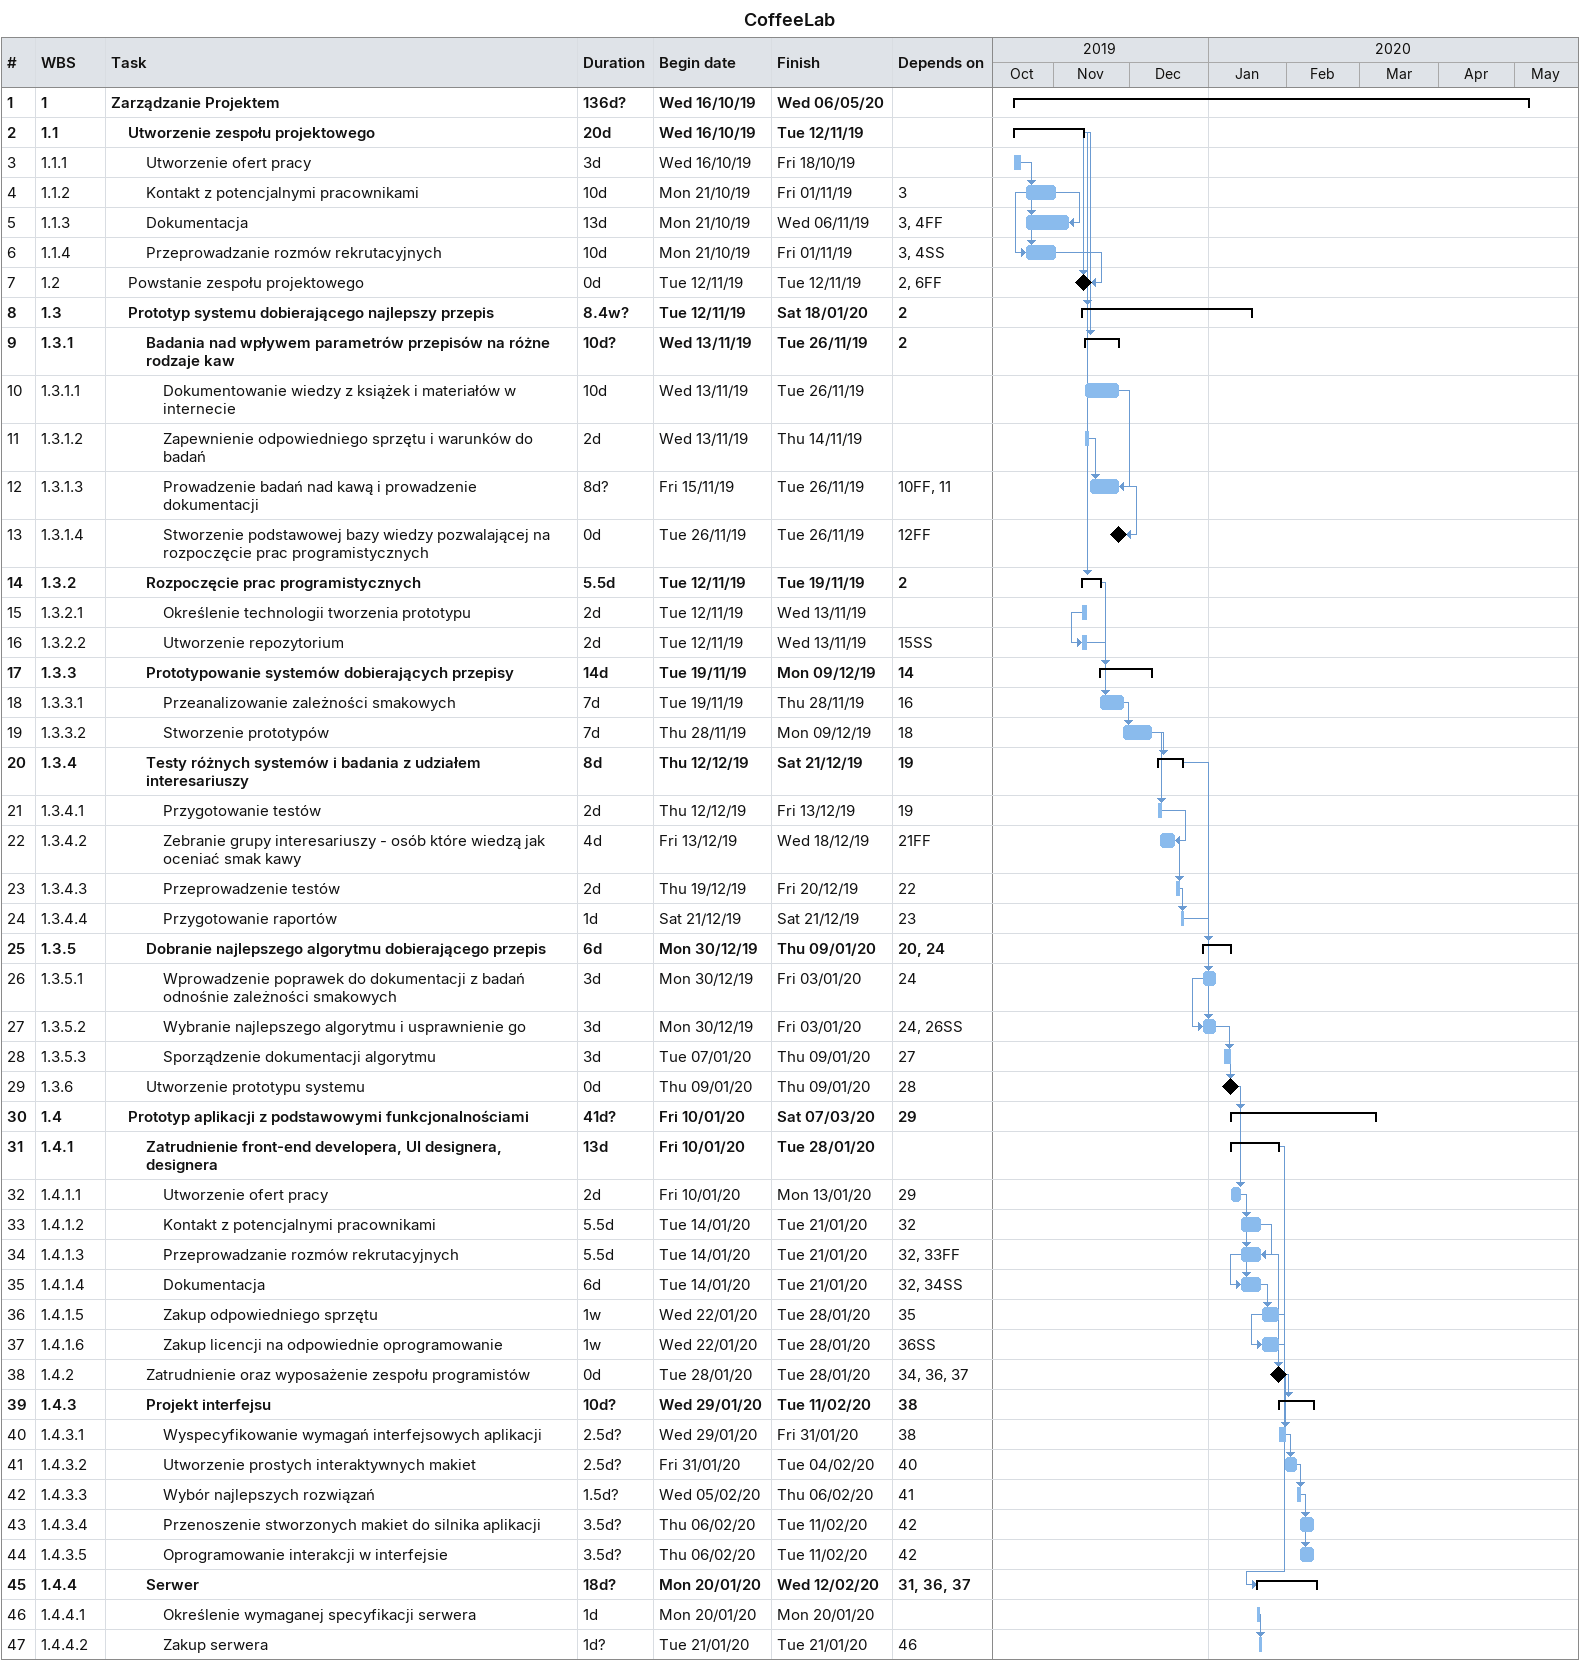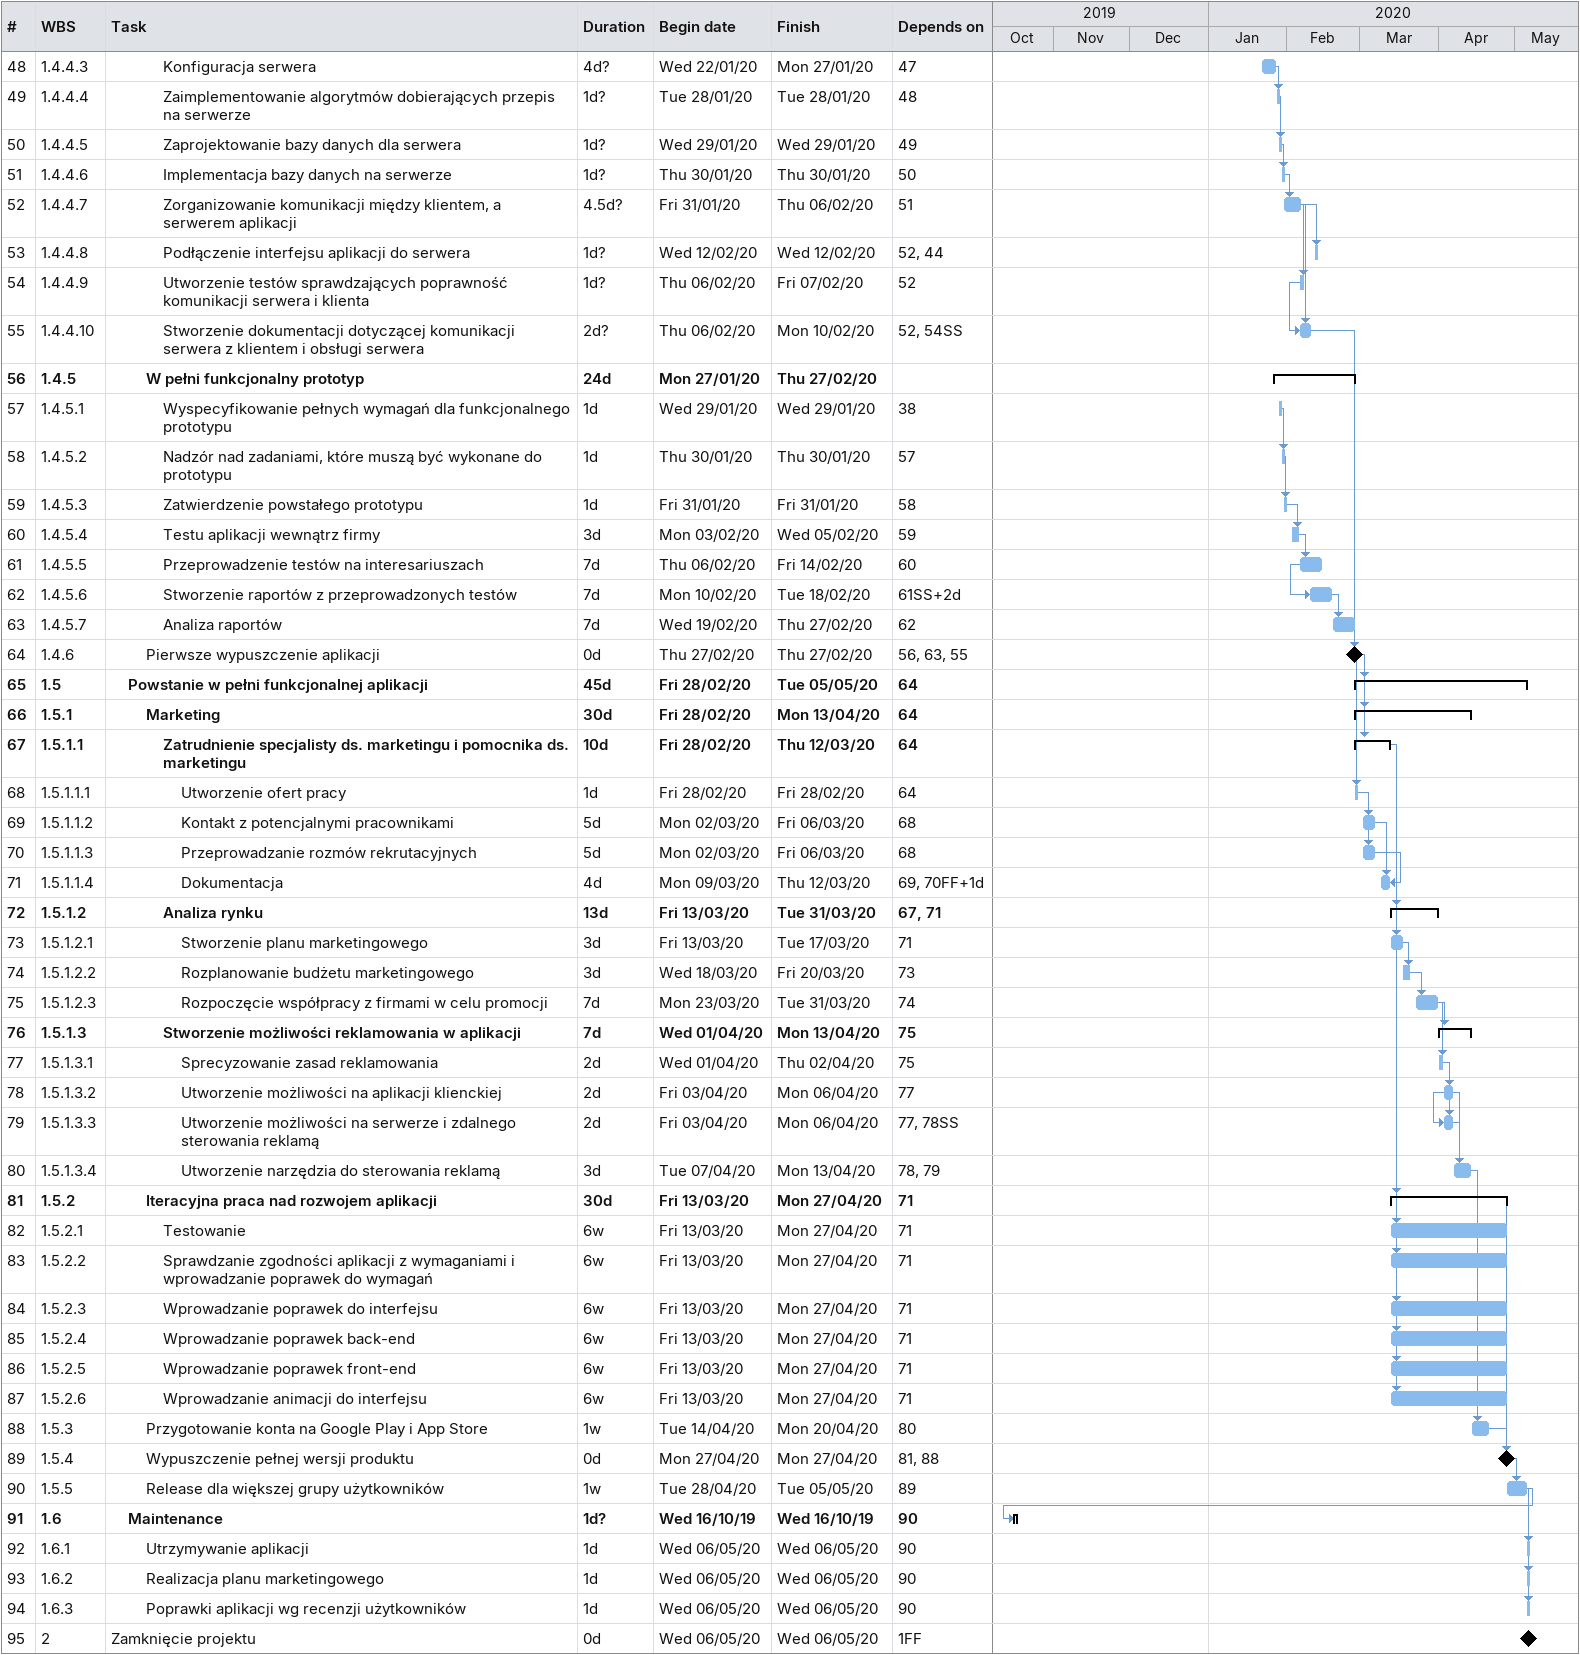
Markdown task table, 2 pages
CoffeeLab

| ID | WBS | Task | Duration | Start | Finish | Predecessors |
|---|---|---|---|---|---|---|
| 1 | 1 | **Zarządzanie Projektem** | 136d? | 2019-10-16 | 2020-05-06 |  |
| 2 | 1.1 | **Utworzenie zespołu projektowego** | 20d | 2019-10-16 | 2019-11-12 |  |
| 3 | 1.1.1 | Utworzenie ofert pracy | 3d | 2019-10-16 | 2019-10-18 |  |
| 4 | 1.1.2 | Kontakt z potencjalnymi pracownikami | 10d | 2019-10-21 | 2019-11-01 | 3 |
| 5 | 1.1.3 | Dokumentacja | 13d | 2019-10-21 | 2019-11-06 | 3, 4FF |
| 6 | 1.1.4 | Przeprowadzanie rozmów rekrutacyjnych | 10d | 2019-10-21 | 2019-11-01 | 3, 4SS |
| 7 | 1.2 | Powstanie zespołu projektowego | 0d | 2019-11-12 | 2019-11-12 | 2, 6FF |
| 8 | 1.3 | **Prototyp systemu dobierającego najlepszy przepis** | 8.4w? | 2019-11-12 | 2020-01-18 | 2 |
| 9 | 1.3.1 | **Badania nad wpływem parametrów przepisów na różne rodzaje kaw** | 10d? | 2019-11-13 | 2019-11-26 | 2 |
| 10 | 1.3.1.1 | Dokumentowanie wiedzy z książek i materiałów w internecie | 10d | 2019-11-13 | 2019-11-26 |  |
| 11 | 1.3.1.2 | Zapewnienie odpowiedniego sprzętu i warunków do badań | 2d | 2019-11-13 | 2019-11-14 |  |
| 12 | 1.3.1.3 | Prowadzenie badań nad kawą i prowadzenie dokumentacji | 8d? | 2019-11-15 | 2019-11-26 | 10FF, 11 |
| 13 | 1.3.1.4 | Stworzenie podstawowej bazy wiedzy pozwalającej na rozpoczęcie prac programistycznych | 0d | 2019-11-26 | 2019-11-26 | 12FF |
| 14 | 1.3.2 | **Rozpoczęcie prac programistycznych** | 5.5d | 2019-11-12 | 2019-11-19 | 2 |
| 15 | 1.3.2.1 | Określenie technologii tworzenia prototypu | 2d | 2019-11-12 | 2019-11-13 |  |
| 16 | 1.3.2.2 | Utworzenie repozytorium | 2d | 2019-11-12 | 2019-11-13 | 15SS |
| 17 | 1.3.3 | **Prototypowanie systemów dobierających przepisy** | 14d | 2019-11-19 | 2019-12-09 | 14 |
| 18 | 1.3.3.1 | Przeanalizowanie zależności smakowych | 7d | 2019-11-19 | 2019-11-28 | 16 |
| 19 | 1.3.3.2 | Stworzenie prototypów | 7d | 2019-11-28 | 2019-12-09 | 18 |
| 20 | 1.3.4 | **Testy różnych systemów i badania z udziałem interesariuszy** | 8d | 2019-12-12 | 2019-12-21 | 19 |
| 21 | 1.3.4.1 | Przygotowanie testów | 2d | 2019-12-12 | 2019-12-13 | 19 |
| 22 | 1.3.4.2 | Zebranie grupy interesariuszy - osób które wiedzą jak oceniać smak kawy | 4d | 2019-12-13 | 2019-12-18 | 21FF |
| 23 | 1.3.4.3 | Przeprowadzenie testów | 2d | 2019-12-19 | 2019-12-20 | 22 |
| 24 | 1.3.4.4 | Przygotowanie raportów | 1d | 2019-12-21 | 2019-12-21 | 23 |
| 25 | 1.3.5 | **Dobranie najlepszego algorytmu dobierającego przepis** | 6d | 2019-12-30 | 2020-01-09 | 20, 24 |
| 26 | 1.3.5.1 | Wprowadzenie poprawek do dokumentacji z badań odnośnie zależności smakowych | 3d | 2019-12-30 | 2020-01-03 | 24 |
| 27 | 1.3.5.2 | Wybranie najlepszego algorytmu i usprawnienie go | 3d | 2019-12-30 | 2020-01-03 | 24, 26SS |
| 28 | 1.3.5.3 | Sporządzenie dokumentacji algorytmu | 3d | 2020-01-07 | 2020-01-09 | 27 |
| 29 | 1.3.6 | Utworzenie prototypu systemu | 0d | 2020-01-09 | 2020-01-09 | 28 |
| 30 | 1.4 | **Prototyp aplikacji z podstawowymi funkcjonalnościami** | 41d? | 2020-01-10 | 2020-03-07 | 29 |
| 31 | 1.4.1 | **Zatrudnienie front-end developera, UI designera, designera** | 13d | 2020-01-10 | 2020-01-28 |  |
| 32 | 1.4.1.1 | Utworzenie ofert pracy | 2d | 2020-01-10 | 2020-01-13 | 29 |
| 33 | 1.4.1.2 | Kontakt z potencjalnymi pracownikami | 5.5d | 2020-01-14 | 2020-01-21 | 32 |
| 34 | 1.4.1.3 | Przeprowadzanie rozmów rekrutacyjnych | 5.5d | 2020-01-14 | 2020-01-21 | 32, 33FF |
| 35 | 1.4.1.4 | Dokumentacja | 6d | 2020-01-14 | 2020-01-21 | 32, 34SS |
| 36 | 1.4.1.5 | Zakup odpowiedniego sprzętu | 1w | 2020-01-22 | 2020-01-28 | 35 |
| 37 | 1.4.1.6 | Zakup licencji na odpowiednie oprogramowanie | 1w | 2020-01-22 | 2020-01-28 | 36SS |
| 38 | 1.4.2 | Zatrudnienie oraz wyposażenie zespołu programistów | 0d | 2020-01-28 | 2020-01-28 | 34, 36, 37 |
| 39 | 1.4.3 | **Projekt interfejsu** | 10d? | 2020-01-29 | 2020-02-11 | 38 |
| 40 | 1.4.3.1 | Wyspecyfikowanie wymagań interfejsowych aplikacji | 2.5d? | 2020-01-29 | 2020-01-31 | 38 |
| 41 | 1.4.3.2 | Utworzenie prostych interaktywnych makiet | 2.5d? | 2020-01-31 | 2020-02-04 | 40 |
| 42 | 1.4.3.3 | Wybór najlepszych rozwiązań | 1.5d? | 2020-02-05 | 2020-02-06 | 41 |
| 43 | 1.4.3.4 | Przenoszenie stworzonych makiet do silnika aplikacji | 3.5d? | 2020-02-06 | 2020-02-11 | 42 |
| 44 | 1.4.3.5 | Oprogramowanie interakcji w interfejsie | 3.5d? | 2020-02-06 | 2020-02-11 | 42 |
| 45 | 1.4.4 | **Serwer** | 18d? | 2020-01-20 | 2020-02-12 | 31, 36, 37 |
| 46 | 1.4.4.1 | Określenie wymaganej specyfikacji serwera | 1d | 2020-01-20 | 2020-01-20 |  |
| 47 | 1.4.4.2 | Zakup serwera | 1d? | 2020-01-21 | 2020-01-21 | 46 |
| 48 | 1.4.4.3 | Konfiguracja serwera | 4d? | 2020-01-22 | 2020-01-27 | 47 |
| 49 | 1.4.4.4 | Zaimplementowanie algorytmów dobierających przepis na serwerze | 1d? | 2020-01-28 | 2020-01-28 | 48 |
| 50 | 1.4.4.5 | Zaprojektowanie bazy danych dla serwera | 1d? | 2020-01-29 | 2020-01-29 | 49 |
| 51 | 1.4.4.6 | Implementacja bazy danych na serwerze | 1d? | 2020-01-30 | 2020-01-30 | 50 |
| 52 | 1.4.4.7 | Zorganizowanie komunikacji między klientem, a serwerem aplikacji | 4.5d? | 2020-01-31 | 2020-02-06 | 51 |
| 53 | 1.4.4.8 | Podłączenie interfejsu aplikacji do serwera | 1d? | 2020-02-12 | 2020-02-12 | 52, 44 |
| 54 | 1.4.4.9 | Utworzenie testów sprawdzających poprawność komunikacji serwera i klienta | 1d? | 2020-02-06 | 2020-02-07 | 52 |
| 55 | 1.4.4.10 | Stworzenie dokumentacji dotyczącej komunikacji serwera z klientem i obsługi serwera | 2d? | 2020-02-06 | 2020-02-10 | 52, 54SS |
| 56 | 1.4.5 | **W pełni funkcjonalny prototyp** | 24d | 2020-01-27 | 2020-02-27 |  |
| 57 | 1.4.5.1 | Wyspecyfikowanie pełnych wymagań dla funkcjonalnego prototypu | 1d | 2020-01-29 | 2020-01-29 | 38 |
| 58 | 1.4.5.2 | Nadzór nad zadaniami, które muszą być wykonane do prototypu | 1d | 2020-01-30 | 2020-01-30 | 57 |
| 59 | 1.4.5.3 | Zatwierdzenie powstałego prototypu | 1d | 2020-01-31 | 2020-01-31 | 58 |
| 60 | 1.4.5.4 | Testu aplikacji wewnątrz firmy | 3d | 2020-02-03 | 2020-02-05 | 59 |
| 61 | 1.4.5.5 | Przeprowadzenie testów na interesariuszach | 7d | 2020-02-06 | 2020-02-14 | 60 |
| 62 | 1.4.5.6 | Stworzenie raportów z przeprowadzonych testów | 7d | 2020-02-10 | 2020-02-18 | 61SS+2d |
| 63 | 1.4.5.7 | Analiza raportów | 7d | 2020-02-19 | 2020-02-27 | 62 |
| 64 | 1.4.6 | Pierwsze wypuszczenie aplikacji | 0d | 2020-02-27 | 2020-02-27 | 56, 63, 55 |
| 65 | 1.5 | **Powstanie w pełni funkcjonalnej aplikacji** | 45d | 2020-02-28 | 2020-05-05 | 64 |
| 66 | 1.5.1 | **Marketing** | 30d | 2020-02-28 | 2020-04-13 | 64 |
| 67 | 1.5.1.1 | **Zatrudnienie specjalisty ds. marketingu i pomocnika ds. marketingu** | 10d | 2020-02-28 | 2020-03-12 | 64 |
| 68 | 1.5.1.1.1 | Utworzenie ofert pracy | 1d | 2020-02-28 | 2020-02-28 | 64 |
| 69 | 1.5.1.1.2 | Kontakt z potencjalnymi pracownikami | 5d | 2020-03-02 | 2020-03-06 | 68 |
| 70 | 1.5.1.1.3 | Przeprowadzanie rozmów rekrutacyjnych | 5d | 2020-03-02 | 2020-03-06 | 68 |
| 71 | 1.5.1.1.4 | Dokumentacja | 4d | 2020-03-09 | 2020-03-12 | 69, 70FF+1d |
| 72 | 1.5.1.2 | **Analiza rynku** | 13d | 2020-03-13 | 2020-03-31 | 67, 71 |
| 73 | 1.5.1.2.1 | Stworzenie planu marketingowego | 3d | 2020-03-13 | 2020-03-17 | 71 |
| 74 | 1.5.1.2.2 | Rozplanowanie budżetu marketingowego | 3d | 2020-03-18 | 2020-03-20 | 73 |
| 75 | 1.5.1.2.3 | Rozpoczęcie współpracy z firmami w celu promocji | 7d | 2020-03-23 | 2020-03-31 | 74 |
| 76 | 1.5.1.3 | **Stworzenie możliwości reklamowania w aplikacji** | 7d | 2020-04-01 | 2020-04-13 | 75 |
| 77 | 1.5.1.3.1 | Sprecyzowanie zasad reklamowania | 2d | 2020-04-01 | 2020-04-02 | 75 |
| 78 | 1.5.1.3.2 | Utworzenie możliwości na aplikacji klienckiej | 2d | 2020-04-03 | 2020-04-06 | 77 |
| 79 | 1.5.1.3.3 | Utworzenie możliwości na serwerze i zdalnego sterowania reklamą | 2d | 2020-04-03 | 2020-04-06 | 77, 78SS |
| 80 | 1.5.1.3.4 | Utworzenie narzędzia do sterowania reklamą | 3d | 2020-04-07 | 2020-04-13 | 78, 79 |
| 81 | 1.5.2 | **Iteracyjna praca nad rozwojem aplikacji** | 30d | 2020-03-13 | 2020-04-27 | 71 |
| 82 | 1.5.2.1 | Testowanie | 6w | 2020-03-13 | 2020-04-27 | 71 |
| 83 | 1.5.2.2 | Sprawdzanie zgodności aplikacji z wymaganiami i wprowadzanie poprawek do wymagań | 6w | 2020-03-13 | 2020-04-27 | 71 |
| 84 | 1.5.2.3 | Wprowadzanie poprawek do interfejsu | 6w | 2020-03-13 | 2020-04-27 | 71 |
| 85 | 1.5.2.4 | Wprowadzanie poprawek back-end | 6w | 2020-03-13 | 2020-04-27 | 71 |
| 86 | 1.5.2.5 | Wprowadzanie poprawek front-end | 6w | 2020-03-13 | 2020-04-27 | 71 |
| 87 | 1.5.2.6 | Wprowadzanie animacji do interfejsu | 6w | 2020-03-13 | 2020-04-27 | 71 |
| 88 | 1.5.3 | Przygotowanie konta na Google Play i App Store | 1w | 2020-04-14 | 2020-04-20 | 80 |
| 89 | 1.5.4 | Wypuszczenie pełnej wersji produktu | 0d | 2020-04-27 | 2020-04-27 | 81, 88 |
| 90 | 1.5.5 | Release dla większej grupy użytkowników | 1w | 2020-04-28 | 2020-05-05 | 89 |
| 91 | 1.6 | **Maintenance** | 1d? | 2019-10-16 | 2019-10-16 | 90 |
| 92 | 1.6.1 | Utrzymywanie aplikacji | 1d | 2020-05-06 | 2020-05-06 | 90 |
| 93 | 1.6.2 | Realizacja planu marketingowego | 1d | 2020-05-06 | 2020-05-06 | 90 |
| 94 | 1.6.3 | Poprawki aplikacji wg recenzji użytkowników | 1d | 2020-05-06 | 2020-05-06 | 90 |
| 95 | 2 | Zamknięcie projektu | 0d | 2020-05-06 | 2020-05-06 | 1FF |
